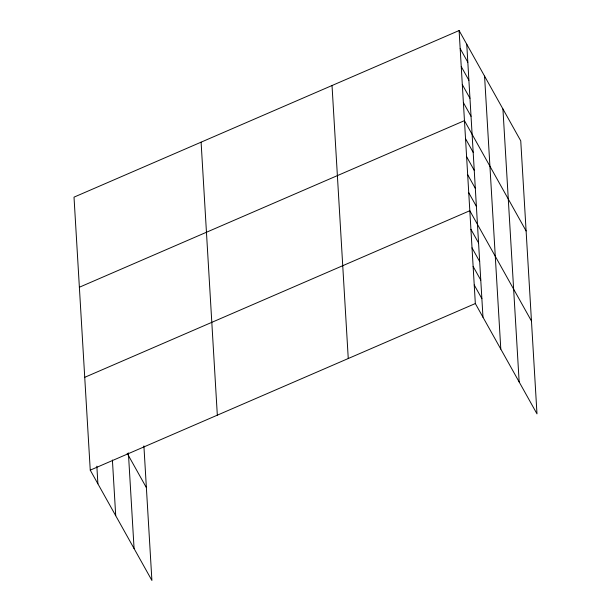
<?xml version="1.0" encoding="UTF-8"?>
<svg xmlns="http://www.w3.org/2000/svg" width="611" height="611" viewBox="0 0 611 611"><rect width="100%" height="100%" fill="white"/><g stroke="black" fill="none" stroke-linecap="round" stroke-linejoin="round"><path stroke-width="0.92" d="M459.098 30.55L475.335 303.545L536.985 413.853L520.748 140.858L459.098 30.55L74.015 197.147L90.252 470.142L151.902 580.45L143.898 445.908M79.377 287.231L464.459 120.642L526.109 230.95M84.73 377.323L469.813 210.726L531.463 321.035M90.252 470.142L475.335 303.545M460.175 48.567L467.82 62.253M461.244 66.584L468.889 80.27M462.313 84.601L469.958 98.287M463.382 102.617L471.035 116.304M465.529 138.659L473.174 152.338M466.598 156.676L474.243 170.354M467.667 174.693L475.32 188.371M468.744 192.709L476.389 206.396M470.913 229.293L478.566 242.972M472.02 247.852L479.666 261.539M473.12 266.419L480.773 280.098M474.228 284.978L481.873 298.664M127.18 453.278L146.38 487.631M502.929 108.972L519.159 381.967M484.569 76.123L500.799 349.118M466.751 44.236L482.98 317.231M332.025 85.525L348.255 358.52M201.095 142.164L217.325 415.159M128.394 452.896L134.076 548.563M112.409 460.014L115.716 515.707M96.851 466.185L97.897 483.82"/></g></svg>
